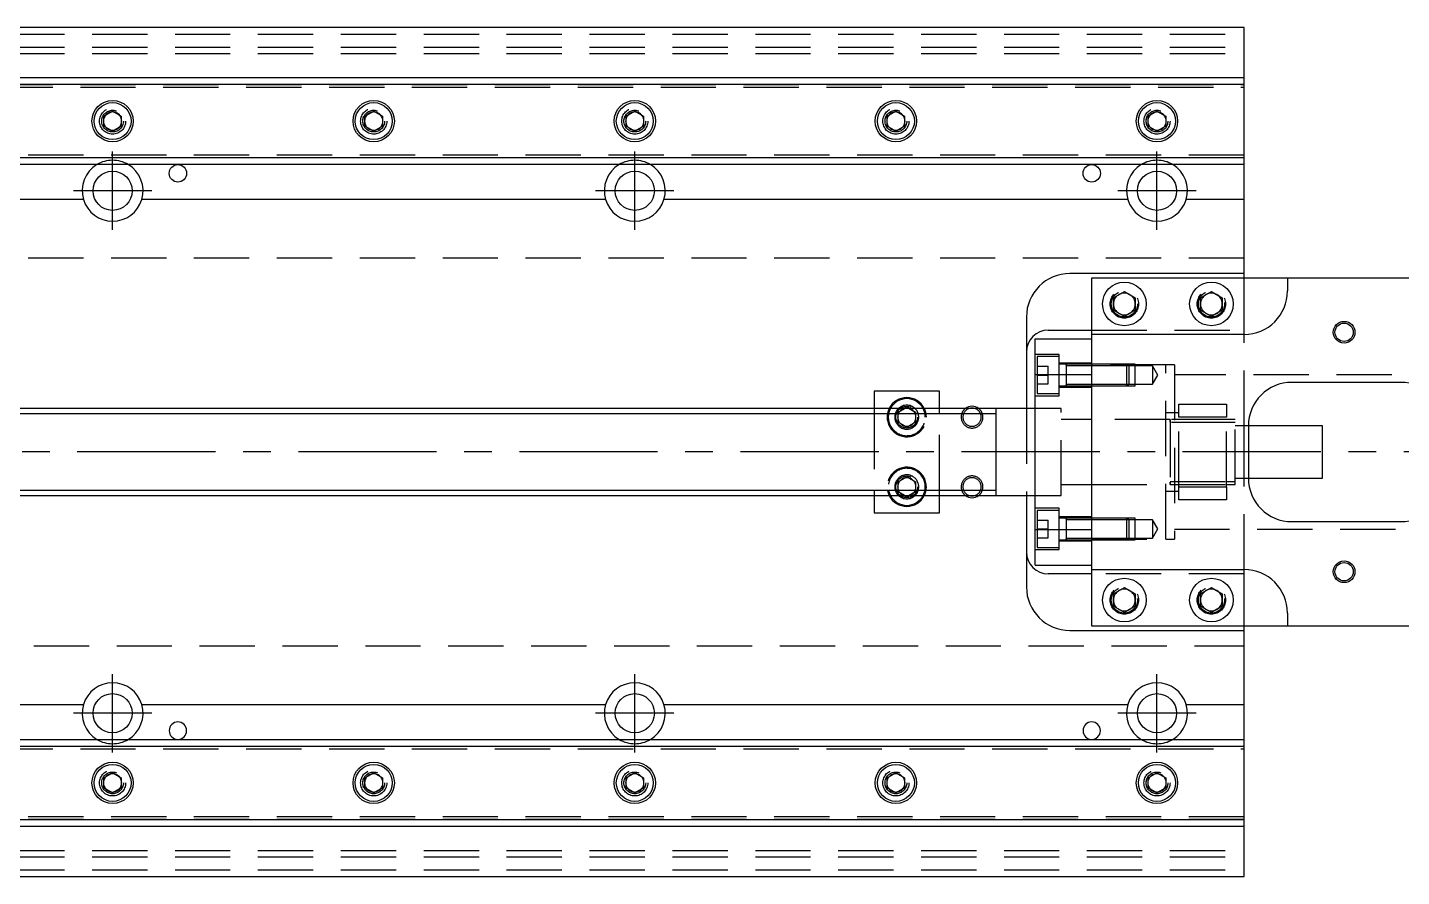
# Model space of a CAD drawing. Extents: x -20 to 981, y -282 to 102.
# Drawn here: x 480.4 to 796.2, y -97.5 to 97.5 of the extents above; entities that cross this region are included whole.
import ezdxf

# ---------------------------------------------------------------- set-up
doc = ezdxf.new("R2010")
doc.units = 0
doc.linetypes.add('CENTER', pattern=[50.8, 31.75, -6.35, 6.35, -6.35])
doc.linetypes.add('DASHED', pattern=[19.05, 12.7, -6.35])
doc.layers.get('0').update_dxf_attribs({"linetype": 'CONTINUOUS'})
doc.layers.add('CENTER', color=1, linetype='CENTER')

msp = doc.modelspace()

# ---------------------------------------------------------------- linework, layer by layer
at = {"color": 3, "linetype": 'DASHED'}
for p, q in [((0, 96), (760, 96)), ((0, 93), (760, 93)), ((0, 91.5), (760, 91.5)), ((454.5, 84.403994), (760, 84.403994)), ((454.5, 83.8), (760, 83.8)), ((497.5, 76), (497.534018, 76.411016)), ((557.5, 76), (557.534018, 76.411016)), ((617.5, 76), (617.534018, 76.411016)), ((677.5, 76), (677.534018, 76.411016)), ((737.5, 76), (737.534018, 76.411016)), ((760, 68.2), (454.5, 68.2)), ((760, 67.596006), (454.5, 67.596006)), ((760, 44.5), (5.640312, 44.5)), ((760, 28), (760, 40)), ((729.5, 34), (729.520026, 34.346056)), ((755.477798, 34.364306), (755.5, 34)), ((725, 28), (760, 28)), ((725, 17.78342), (725, 26)), ((760, 27), (760, 28)), ((760, 6), (760, 27)), ((717.5, 22.42767), (712, 22.42767)), ((717.5, 12.92767), (717.5, 22.42767)), ((712.5, 21.92767), (712.5, 13.42767)), ((717.5, 21.92767), (712.5, 21.92767)), ((712.5, 19.67767), (715, 19.67767)), ((715, 17.67767), (715, 19.67767)), ((725, 20.42767), (717.5, 20.42767)), ((719.1, 20.17767), (717.5, 20.17767)), ((719.1, 20.17767), (719.095, 20.17767)), ((719.1, 20.17767), (719.1, 19.92022)), ((719.1, 19.920202), (719.1, 20.17767)), ((719.105, 20.17767), (719.1, 20.17767)), ((724.99998, 20.17767), (719.1, 20.17767)), ((719.1, 19.92022), (719.1, 15.435068)), ((724.99998, 19.77767), (719.1, 19.77767)), ((733.1, 20.17767), (725, 20.17767)), ((733.1, 20.177664), (725, 20.177664)), ((742, 20), (725, 20)), ((733.5, 19.77767), (725, 19.77767)), ((733.1, 15.17767), (733.1, 20.17767)), ((733.5, 19.77767), (733.1, 20.17767)), ((735, 20.177664), (733.10002, 20.177664)), ((733.5, 19.77767), (733.5, 15.57767)), ((735, 19.77767), (733.50002, 19.77767)), ((735, 15.177674), (735, 20.177664)), ((739, 19.77767), (735, 19.77767)), ((739, 19.77767), (739, 15.57767)), ((740.212436, 17.67767), (739, 19.77767)), ((742, -20), (742, 20)), ((744, 20), (742, 20)), ((744, 20), (744, -20)), ((712.5, 17.67767), (715, 17.67767)), ((715, 15.67767), (715, 17.67767)), ((739, 15.57767), (740.212436, 17.67767)), ((813, 17.75), (744, 17.75)), ((712, 12.92767), (717.5, 12.92767)), ((712.5, 15.67767), (715, 15.67767)), ((712.5, 13.42767), (717.5, 13.42767)), ((717.5, 15.17767), (719.1, 15.17767)), ((717.5, 14.92767), (725, 14.92767)), ((719.095, 15.17767), (719.1, 15.17767)), ((719.1, 15.57767), (724.99998, 15.57767)), ((719.1, 15.17767), (719.1, 15.435118)), ((719.1, 15.435068), (719.1, 15.17767)), ((719.1, 15.17767), (719.105, 15.17767)), ((719.1, 15.17767), (724.99998, 15.17767)), ((725, 15.57767), (733.5, 15.57767)), ((725, 15.177674), (733.1, 15.177674)), ((725, 15.17767), (733.1, 15.17767)), ((733.1, 15.17767), (733.5, 15.57767)), ((733.10002, 15.177674), (735, 15.177674)), ((733.50002, 15.57767), (735, 15.57767)), ((735, 15.57767), (739, 15.57767)), ((675, 10), (675, 8.75)), ((680.5, 9.1547), (681.964102, 10)), ((683.035898, 10), (684.5, 9.1547)), ((690, 8.75), (690, 10)), ((710, 10), (710, -10)), ((718, 10), (712, 10)), ((718, -10), (718, 10)), ((745, 11), (756, 11)), ((745, 8), (745, 11)), ((756, 11), (756, 8)), ((675, 8.75), (675, -8.75)), ((680, 8), (680.018502, 8.303588)), ((680.5, 8.75), (680.5, 9.1547)), ((680.5, 6.8453), (680.5, 8.75)), ((682.5, 5.690598), (680.5, 6.8453)), ((684.5, 6.8453), (682.5, 5.690598)), ((684.5, 9.1547), (684.5, 8.75)), ((684.5, 8.75), (684.5, 6.8453)), ((690, -8.75), (690, 8.75)), ((725, 7.5), (718, 7.5)), ((743.005, 7.5), (725, 7.5)), ((745, 9), (742, 9)), ((756, 7.5), (742.995, 7.5)), ((743, 6.950984), (743, 7.5)), ((743, 7.5), (743, 6.951128)), ((743, 6.951128), (743, -6.950984)), ((756, 6.75), (743, 6.75)), ((756, 8), (745, 8)), ((745, -8), (745, 8)), ((756, -8), (756, 8)), ((758, 7.5), (756, 7.5)), ((758, 6.75), (756, 6.75)), ((758, -7.5), (758, 7.5)), ((761, 6), (758, 6)), ((760, -6), (760, 6)), ((680.5, -6.8453), (682.5, -5.690598)), ((682.5, -5.690598), (684.5, -6.8453)), ((758, -6), (761, -6)), ((760, -27), (760, -6)), ((675, -8.75), (675, -10)), ((680, -8), (680.018502, -7.696412)), ((680.5, -8.75), (680.5, -6.8453)), ((680.5, -9.1547), (680.5, -8.75)), ((681.964102, -10), (680.5, -9.1547)), ((684.5, -9.1547), (683.035898, -10)), ((684.5, -6.8453), (684.5, -8.75)), ((684.5, -8.75), (684.5, -9.1547)), ((690, -10), (690, -8.75)), ((718, -7.5), (725, -7.5)), ((725, -7.5), (743.005, -7.5)), ((742, -9), (745, -9)), ((742.995, -7.5), (756, -7.5)), ((743, -6.75), (756, -6.75)), ((743, -7.499332), (743, -6.950962)), ((743, -6.950984), (743, -7.5)), ((743, -7.5), (743, -7.499332)), ((745, -8), (756, -8)), ((745, -11), (745, -8)), ((756, -6.75), (758, -6.75)), ((756, -7.5), (758, -7.5)), ((756, -8), (756, -11)), ((712, -10), (718, -10)), ((756, -11), (745, -11)), ((717.5, -12.92767), (712, -12.92767)), ((712.5, -13.42767), (712.5, -21.92767)), ((717.5, -13.42767), (712.5, -13.42767)), ((712.5, -15.67767), (715, -15.67767)), ((715, -17.67767), (715, -15.67767)), ((717.5, -22.42767), (717.5, -12.92767)), ((725, -14.92767), (717.5, -14.92767)), ((719.1, -15.17767), (717.5, -15.17767)), ((719.1, -15.17767), (719.095, -15.17767)), ((719.1, -15.17767), (719.1, -15.435118)), ((719.1, -15.435136), (719.1, -15.17767)), ((724.99998, -15.17767), (719.1, -15.17767)), ((719.105, -15.17767), (719.1, -15.17767)), ((719.1, -15.435118), (719.1, -19.920272)), ((724.99998, -15.57767), (719.1, -15.57767)), ((733.1, -15.17767), (725, -15.17767)), ((733.1, -15.177674), (725, -15.177674)), ((733.5, -15.57767), (725, -15.57767)), ((733.1, -20.17767), (733.1, -15.17767)), ((733.5, -15.57767), (733.1, -15.17767)), ((735, -15.177674), (733.10002, -15.177674)), ((733.5, -15.57767), (733.5, -19.77767)), ((735, -15.57767), (733.50002, -15.57767)), ((735, -20.177664), (735, -15.177674)), ((739, -15.57767), (735, -15.57767)), ((739, -15.57767), (739, -19.77767)), ((740.212436, -17.67767), (739, -15.57767)), ((712.5, -17.67767), (715, -17.67767)), ((715, -19.67767), (715, -17.67767)), ((725, -26), (725, -17.78342)), ((739, -19.77767), (740.212436, -17.67767)), ((744, -17.75), (813, -17.75)), ((712.5, -19.67767), (715, -19.67767)), ((712.5, -21.92767), (717.5, -21.92767)), ((717.5, -20.17767), (719.1, -20.17767)), ((717.5, -20.42767), (725, -20.42767)), ((719.095, -20.17767), (719.1, -20.17767)), ((719.1, -19.77767), (724.99998, -19.77767)), ((719.1, -20.17767), (719.1, -19.92022)), ((719.1, -19.920272), (719.1, -20.17767)), ((719.1, -20.17767), (724.99998, -20.17767)), ((719.1, -20.17767), (719.105, -20.17767)), ((725, -19.77767), (733.5, -19.77767)), ((725, -20), (742, -20)), ((725, -20.177664), (733.1, -20.177664)), ((725, -20.17767), (733.1, -20.17767)), ((733.1, -20.17767), (733.5, -19.77767)), ((733.10002, -20.177664), (735, -20.177664)), ((733.50002, -19.77767), (735, -19.77767)), ((735, -19.77767), (739, -19.77767)), ((742, -20), (744, -20)), ((712, -22.42767), (717.5, -22.42767)), ((760, -28), (725, -28)), ((760, -28), (760, -27)), ((760, -40), (760, -28)), ((735.477798, -33.635694), (735.5, -34)), ((755.477798, -33.635694), (755.5, -34)), ((5.640312, -44.5), (760, -44.5)), ((454.5, -67.596006), (760, -67.596006)), ((454.5, -68.2), (760, -68.2)), ((497.5, -76), (497.534018, -75.588984)), ((557.5, -76), (557.534018, -75.588984)), ((617.5, -76), (617.534018, -75.588984)), ((677.5, -76), (677.534018, -75.588984)), ((737.5, -76), (737.534018, -75.588984)), ((760, -83.8), (454.5, -83.8)), ((760, -84.403994), (454.5, -84.403994)), ((0, -91.5), (760, -91.5)), ((0, -93), (760, -93)), ((0, -96), (760, -96))]:
    msp.add_line(p, q, dxfattribs=at)
at = {"color": 7, "linetype": 'CONTINUOUS'}
for p, q in [((760, 97.5), (455, 97.5)), ((760, 86), (760, 97.5)), ((455, 86), (760, 86)), ((760, 84.460392), (760, 86)), ((455, 84.460392), (760, 84.460392)), ((760, 67.539608), (760, 84.460392)), ((498, 77.1547), (500, 78.309402)), ((498, 74.8453), (498, 77.1547)), ((500, 78.309402), (502, 77.1547)), ((502, 77.1547), (502, 74.8453)), ((558, 77.1547), (560, 78.309402)), ((558, 74.8453), (558, 77.1547)), ((560, 78.309402), (562, 77.1547)), ((562, 77.1547), (562, 74.8453)), ((618, 77.1547), (620, 78.309402)), ((618, 74.8453), (618, 77.1547)), ((620, 78.309402), (622, 77.1547)), ((622, 77.1547), (622, 74.8453)), ((678, 77.1547), (680, 78.309402)), ((678, 74.8453), (678, 77.1547)), ((680, 78.309402), (682, 77.1547)), ((682, 77.1547), (682, 74.8453)), ((738, 77.1547), (740, 78.309402)), ((738, 74.8453), (738, 77.1547)), ((740, 78.309402), (742, 77.1547)), ((742, 77.1547), (742, 74.8453)), ((500, 73.690598), (498, 74.8453)), ((502, 74.8453), (500, 73.690598)), ((560, 73.690598), (558, 74.8453)), ((562, 74.8453), (560, 73.690598)), ((620, 73.690598), (618, 74.8453)), ((622, 74.8453), (620, 73.690598)), ((680, 73.690598), (678, 74.8453)), ((682, 74.8453), (680, 73.690598)), ((740, 73.690598), (738, 74.8453)), ((742, 74.8453), (740, 73.690598)), ((760, 67.539608), (455, 67.539608)), ((760, 66), (760, 67.539608)), ((760, 66), (455, 66)), ((760, 58), (760, 66)), ((493.291796, 58), (455, 58)), ((613.291796, 58), (506.708204, 58)), ((733.291796, 58), (626.708204, 58)), ((760, 58), (746.708204, 58)), ((760, 41), (760, 58)), ((760, 41), (720, 41)), ((725, 27), (725, 40)), ((725, 40), (770, 40)), ((760, 40), (760, 41)), ((770, 40), (770, 37)), ((770, 40), (806, 40)), ((730, 35.443376), (732.5, 36.886752)), ((730, 32.556624), (730, 35.443376)), ((732.5, 36.886752), (735, 35.443376)), ((735, 35.443376), (735, 32.556624)), ((750, 35.443376), (752.5, 36.886752)), ((750, 32.556624), (750, 35.443376)), ((752.5, 36.886752), (755, 35.443376)), ((755, 35.443376), (755, 32.556624)), ((732.5, 31.113248), (730, 32.556624)), ((735, 32.556624), (732.5, 31.113248)), ((752.5, 31.113248), (750, 32.556624)), ((755, 32.556624), (752.5, 31.113248)), ((710, 31), (710, 10)), ((712, 26), (725, 26)), ((712, 17.78342), (712, 26)), ((715, 28), (725, 28)), ((760, 27), (725, 27)), ((725, 17.78342), (725, 27)), ((712, 17.78342), (725, 17.78342)), ((712, -17.78342), (712, 17.78342)), ((725, -17.78342), (725, 17.78342)), ((725, -17.78342), (725, 17.78342)), ((796, 16), (771, 16)), ((690, 14), (675, 14)), ((675, 14), (675, 10)), ((690, 10), (690, 14)), ((703, 10), (455, 10)), ((681.964102, 10), (682.5, 10.309402)), ((682.5, 10.309402), (683.035898, 10)), ((703, 10), (702.995, 10)), ((703, 10.000006), (703, -10.000006)), ((712, 10), (703, 10)), ((703.005, 10), (703, 10)), ((761, 6), (761, -6)), ((778, 6), (761, 6)), ((778, -6), (778, 6)), ((761, -6), (778, -6)), ((455, -10), (703, -10)), ((675, -10), (675, -14)), ((682.5, -10.309402), (681.964102, -10)), ((683.035898, -10), (682.5, -10.309402)), ((690, -14), (690, -10)), ((702.995, -10), (703, -10)), ((703, -10), (712, -10)), ((703, -10), (703.005, -10)), ((710, -10), (710, -31)), ((675, -14), (690, -14)), ((712, -17.78342), (725, -17.78342)), ((712, -26), (712, -17.78342)), ((725, -27), (725, -17.78342)), ((771, -16), (796, -16)), ((712, -26), (725, -26)), ((725, -28), (715, -28)), ((725, -27), (760, -27)), ((725, -40), (725, -27)), ((730, -32.556624), (732.5, -31.113248)), ((732.5, -31.113248), (735, -32.556624)), ((750, -32.556624), (752.5, -31.113248)), ((752.5, -31.113248), (755, -32.556624)), ((730, -35.443376), (730, -32.556624)), ((735, -32.556624), (735, -35.443376)), ((750, -35.443376), (750, -32.556624)), ((755, -32.556624), (755, -35.443376)), ((732.5, -36.886752), (730, -35.443376)), ((735, -35.443376), (732.5, -36.886752)), ((752.5, -36.886752), (750, -35.443376)), ((755, -35.443376), (752.5, -36.886752)), ((770, -37), (770, -40)), ((720, -41), (760, -41)), ((770, -40), (725, -40)), ((760, -41), (760, -40)), ((760, -58), (760, -41)), ((806, -40), (770, -40)), ((455, -58), (493.291796, -58)), ((506.708204, -58), (613.291796, -58)), ((626.708204, -58), (733.291796, -58)), ((746.708204, -58), (760, -58)), ((760, -66), (760, -58)), ((455, -66), (760, -66)), ((760, -67.539608), (760, -66)), ((455, -67.539608), (760, -67.539608)), ((760, -84.460392), (760, -67.539608)), ((498, -74.8453), (500, -73.690598)), ((498, -77.1547), (498, -74.8453)), ((500, -73.690598), (502, -74.8453)), ((502, -74.8453), (502, -77.1547)), ((558, -74.8453), (560, -73.690598)), ((558, -77.1547), (558, -74.8453)), ((560, -73.690598), (562, -74.8453)), ((562, -74.8453), (562, -77.1547)), ((618, -74.8453), (620, -73.690598)), ((618, -77.1547), (618, -74.8453)), ((620, -73.690598), (622, -74.8453)), ((622, -74.8453), (622, -77.1547)), ((678, -74.8453), (680, -73.690598)), ((678, -77.1547), (678, -74.8453)), ((680, -73.690598), (682, -74.8453)), ((682, -74.8453), (682, -77.1547)), ((738, -74.8453), (740, -73.690598)), ((738, -77.1547), (738, -74.8453)), ((740, -73.690598), (742, -74.8453)), ((742, -74.8453), (742, -77.1547)), ((500, -78.309402), (498, -77.1547)), ((502, -77.1547), (500, -78.309402)), ((560, -78.309402), (558, -77.1547)), ((562, -77.1547), (560, -78.309402)), ((620, -78.309402), (618, -77.1547)), ((622, -77.1547), (620, -78.309402)), ((680, -78.309402), (678, -77.1547)), ((682, -77.1547), (680, -78.309402)), ((740, -78.309402), (738, -77.1547)), ((742, -77.1547), (740, -78.309402)), ((760, -84.460392), (455, -84.460392)), ((760, -86), (760, -84.460392)), ((760, -86), (455, -86)), ((760, -97.5), (760, -86)), ((455, -97.5), (760, -97.5))]:
    msp.add_line(p, q, dxfattribs=at)
at = {"color": 3, "linetype": 'CONTINUOUS'}
for p, q in [((703, 8.75), (455, 8.75)), ((455, -8.75), (703, -8.75))]:
    msp.add_line(p, q, dxfattribs=at)
at = {"color": 7, "linetype": 'CONTINUOUS'}
for centre, radius in [((500, 76), 4.75), ((500, 76), 4.25), ((560, 76), 4.75), ((560, 76), 4.25), ((620, 76), 4.75), ((620, 76), 4.25), ((680, 76), 4.75), ((680, 76), 4.25), ((740, 76), 4.75), ((740, 76), 4.25), ((500, 60), 4.5), ((515, 64), 2), ((620, 60), 4.5), ((725, 64), 2), ((740, 60), 4.5), ((732.5, 34), 5), ((752.5, 34), 5), ((783, 27.5), 2.1), ((783, -27.5), 2.1), ((732.5, -34), 5), ((752.5, -34), 5), ((500, -60), 4.5), ((620, -60), 4.5), ((740, -60), 4.5), ((500, -76), 4.75), ((500, -76), 4.25), ((560, -76), 4.75), ((560, -76), 4.25), ((620, -76), 4.75), ((620, -76), 4.25), ((680, -76), 4.75), ((680, -76), 4.25), ((740, -76), 4.75), ((740, -76), 4.25)]:
    msp.add_circle(centre, radius, dxfattribs=at)
at = {"color": 3, "linetype": 'DASHED'}
for centre, radius in [((500, 76), 3), ((560, 76), 3), ((620, 76), 3), ((680, 76), 3), ((740, 76), 3), ((500, 76), 2.5), ((560, 76), 2.5), ((620, 76), 2.5), ((680, 76), 2.5), ((740, 76), 2.5), ((732.5, 34), 3.25), ((732.5, 34), 3), ((752.5, 34), 3.25), ((752.5, 34), 3), ((682.5, 8), 2.5), ((682.5, -8), 2.5), ((732.5, -34), 3.25), ((732.5, -34), 3), ((752.5, -34), 3.25), ((752.5, -34), 3), ((500, -76), 3), ((500, -76), 2.5), ((560, -76), 3), ((560, -76), 2.5), ((620, -76), 3), ((620, -76), 2.5), ((680, -76), 3), ((680, -76), 2.5), ((740, -76), 3), ((740, -76), 2.5)]:
    msp.add_circle(centre, radius, dxfattribs=at)
at = {"color": 3, "linetype": 'CONTINUOUS'}
for centre in [(783, 27.5), (783, -27.5)]:
    msp.add_circle(centre, 2.5, dxfattribs=at)
at = {"color": 7, "linetype": 'CONTINUOUS'}
for centre, radius, start, end in [((500, 76), 2.1, 162.24721, 180), ((500, 76), 2.1, 180, 197.75279), ((500, 76), 2.1, 137.75279, 162.24721), ((500, 76), 2.1, 102.24721, 137.75279), ((500, 76), 2.1, 77.75279, 102.24721), ((500, 76), 2.1, 42.24721, 77.75279), ((500, 76), 2.1, 17.75279, 42.24721), ((500, 76), 2.1, 342.24721, 17.75279), ((560, 76), 2.1, 162.24721, 180), ((560, 76), 2.1, 180, 197.75279), ((560, 76), 2.1, 137.75279, 162.24721), ((560, 76), 2.1, 102.24721, 137.75279), ((560, 76), 2.1, 77.75279, 102.24721), ((560, 76), 2.1, 42.24721, 77.75279), ((560, 76), 2.1, 17.75279, 42.24721), ((560, 76), 2.1, 342.24721, 17.75279), ((620, 76), 2.1, 162.24721, 180), ((620, 76), 2.1, 180, 197.75279), ((620, 76), 2.1, 137.75279, 162.24721), ((620, 76), 2.1, 102.24721, 137.75279), ((620, 76), 2.1, 77.75279, 102.24721), ((620, 76), 2.1, 42.24721, 77.75279), ((620, 76), 2.1, 17.75279, 42.24721), ((620, 76), 2.1, 342.24721, 17.75279), ((680, 76), 2.1, 162.24721, 180), ((680, 76), 2.1, 180, 197.75279), ((680, 76), 2.1, 137.75279, 162.24721), ((680, 76), 2.1, 102.24721, 137.75279), ((680, 76), 2.1, 77.75279, 102.24721), ((680, 76), 2.1, 42.24721, 77.75279), ((680, 76), 2.1, 17.75279, 42.24721), ((680, 76), 2.1, 342.24721, 17.75279), ((740, 76), 2.1, 162.24721, 180), ((740, 76), 2.1, 180, 197.75279), ((740, 76), 2.1, 137.75279, 162.24721), ((740, 76), 2.1, 102.24721, 137.75279), ((740, 76), 2.1, 77.75279, 102.24721), ((740, 76), 2.1, 42.24721, 77.75279), ((740, 76), 2.1, 17.75279, 42.24721), ((740, 76), 2.1, 342.24721, 17.75279), ((500, 76), 2.1, 197.75279, 222.24721), ((500, 76), 2.1, 222.24721, 257.75279), ((500, 76), 2.1, 257.75279, 282.24721), ((500, 76), 2.1, 282.24721, 317.75279), ((500, 76), 2.1, 317.75279, 342.24721), ((560, 76), 2.1, 197.75279, 222.24721), ((560, 76), 2.1, 222.24721, 257.75279), ((560, 76), 2.1, 257.75279, 282.24721), ((560, 76), 2.1, 282.24721, 317.75279), ((560, 76), 2.1, 317.75279, 342.24721), ((620, 76), 2.1, 197.75279, 222.24721), ((620, 76), 2.1, 222.24721, 257.75279), ((620, 76), 2.1, 257.75279, 282.24721), ((620, 76), 2.1, 282.24721, 317.75279), ((620, 76), 2.1, 317.75279, 342.24721), ((680, 76), 2.1, 197.75279, 222.24721), ((680, 76), 2.1, 222.24721, 257.75279), ((680, 76), 2.1, 257.75279, 282.24721), ((680, 76), 2.1, 282.24721, 317.75279), ((680, 76), 2.1, 317.75279, 342.24721), ((740, 76), 2.1, 197.75279, 222.24721), ((740, 76), 2.1, 222.24721, 257.75279), ((740, 76), 2.1, 257.75279, 282.24721), ((740, 76), 2.1, 282.24721, 317.75279), ((740, 76), 2.1, 317.75279, 342.24721), ((500, 60), 7, 121.002719, 196.60155), ((500, 60), 7, 343.39845, 58.997281), ((620, 60), 7, 121.002719, 196.60155), ((620, 60), 7, 343.39845, 58.997281), ((740, 60), 7, 121.002719, 196.60155), ((740, 60), 7, 343.39845, 58.997281), ((500, 60), 7, 196.60155, 343.39845), ((620, 60), 7, 196.60155, 343.39845), ((740, 60), 7, 196.60155, 343.39845), ((720, 31), 10, 90, 180), ((732.5, 34), 2.5, 120, 180), ((732.5, 34), 2.5, 60, 120), ((732.5, 34), 2.5, 0, 60), ((752.5, 34), 2.5, 120, 180), ((752.5, 34), 2.5, 60, 120), ((752.5, 34), 2.5, 0, 60), ((760, 37), 10, 270, 0), ((732.5, 34), 2.5, 180, 240), ((732.5, 34), 2.5, 240, 300), ((732.5, 34), 2.5, 300, 0), ((752.5, 34), 2.5, 180, 240), ((752.5, 34), 2.5, 240, 300), ((752.5, 34), 2.5, 300, 0), ((715, 23), 5, 90, 180), ((771, 6), 10, 90, 180), ((796, 6), 10, 0, 90), ((682.5, 8), 4.5, 26.3878, 153.6122), ((682.5, 8), 4.25, 28.072487, 151.927513), ((682.5, 8), 2.1, 107.75279, 137.75279), ((682.5, 8), 2.1, 102.24721, 107.75279), ((682.5, 8), 2.1, 77.75279, 102.24721), ((682.5, 8), 2.1, 72.24721, 77.75279), ((682.5, 8), 2.1, 42.24721, 72.24721), ((697.5, 8), 2.1, 90, 107.75279), ((697.5, 8), 2.1, 72.24721, 90), ((682.5, 8), 2.1, 162.24721, 180), ((682.5, 8), 2.1, 180, 197.75279), ((682.5, 8), 2.1, 159.075168, 162.24721), ((682.5, 8), 2.1, 197.75279, 222.24721), ((682.5, 8), 2.1, 137.75279, 159.075168), ((682.5, 8), 2.1, 222.24721, 257.75279), ((682.5, 8), 2.1, 282.24721, 317.75279), ((682.5, 8), 2.1, 20.924832, 42.24721), ((682.5, 8), 2.1, 317.75279, 342.24721), ((682.5, 8), 2.1, 17.75279, 20.924832), ((682.5, 8), 2.1, 342.24721, 17.75279), ((682.5, 8), 2.1, 257.75279, 282.24721), ((682.5, -8), 2.1, 102.24721, 137.75279), ((682.5, -8), 2.1, 77.75279, 102.24721), ((682.5, -8), 2.1, 42.24721, 77.75279), ((771, -6), 10, 180, 270), ((796, -6), 10, 270, 0), ((682.5, -8), 2.1, 162.24721, 180), ((682.5, -8), 2.1, 180, 197.75279), ((682.5, -8), 2.1, 137.75279, 162.24721), ((682.5, -8), 2.1, 197.75279, 200.924832), ((682.5, -8), 2.1, 200.924832, 222.24721), ((682.5, -8), 2.1, 222.24721, 252.24721), ((682.5, -8), 2.1, 287.75279, 317.75279), ((682.5, -8), 2.1, 17.75279, 42.24721), ((682.5, -8), 2.1, 317.75279, 339.075168), ((682.5, -8), 2.1, 339.075168, 342.24721), ((682.5, -8), 2.1, 342.24721, 17.75279), ((682.5, -8), 4.5, 206.3878, 333.6122), ((682.5, -8), 4.25, 208.072487, 331.927513), ((682.5, -8), 2.1, 252.24721, 257.75279), ((682.5, -8), 2.1, 257.75279, 282.24721), ((682.5, -8), 2.1, 282.24721, 287.75279), ((697.5, -8), 2.1, 252.24721, 287.75279), ((715, -23), 5, 180, 270), ((760, -37), 10, 0, 90), ((720, -31), 10, 180, 270), ((732.5, -34), 2.5, 60, 120), ((752.5, -34), 2.5, 60, 120), ((732.5, -34), 2.5, 120, 180), ((732.5, -34), 2.5, 180, 240), ((732.5, -34), 2.5, 0, 60), ((732.5, -34), 2.5, 300, 0), ((752.5, -34), 2.5, 120, 180), ((752.5, -34), 2.5, 180, 240), ((752.5, -34), 2.5, 0, 60), ((752.5, -34), 2.5, 300, 0), ((732.5, -34), 2.5, 240, 300), ((752.5, -34), 2.5, 240, 300), ((500, -60), 7, 16.60155, 163.39845), ((620, -60), 7, 16.60155, 163.39845), ((740, -60), 7, 16.60155, 163.39845), ((500, -60), 7, 163.39845, 238.997281), ((500, -60), 7, 301.002719, 16.60155), ((620, -60), 7, 163.39845, 238.997281), ((620, -60), 7, 301.002719, 16.60155), ((740, -60), 7, 163.39845, 238.997281), ((740, -60), 7, 301.002719, 16.60155), ((515, -64), 2, 90, 270), ((515, -64), 2, 270, 90), ((725, -64), 2, 90, 270), ((725, -64), 2, 270, 90), ((500, -76), 2.1, 162.24721, 180), ((500, -76), 2.1, 137.75279, 162.24721), ((500, -76), 2.1, 102.24721, 137.75279), ((500, -76), 2.1, 77.75279, 102.24721), ((500, -76), 2.1, 42.24721, 77.75279), ((500, -76), 2.1, 17.75279, 42.24721), ((500, -76), 2.1, 342.24721, 17.75279), ((560, -76), 2.1, 162.24721, 180), ((560, -76), 2.1, 137.75279, 162.24721), ((560, -76), 2.1, 102.24721, 137.75279), ((560, -76), 2.1, 77.75279, 102.24721), ((560, -76), 2.1, 42.24721, 77.75279), ((560, -76), 2.1, 17.75279, 42.24721), ((560, -76), 2.1, 342.24721, 17.75279), ((620, -76), 2.1, 162.24721, 180), ((620, -76), 2.1, 137.75279, 162.24721), ((620, -76), 2.1, 102.24721, 137.75279), ((620, -76), 2.1, 77.75279, 102.24721), ((620, -76), 2.1, 42.24721, 77.75279), ((620, -76), 2.1, 17.75279, 42.24721), ((620, -76), 2.1, 342.24721, 17.75279), ((680, -76), 2.1, 162.24721, 180), ((680, -76), 2.1, 137.75279, 162.24721), ((680, -76), 2.1, 102.24721, 137.75279), ((680, -76), 2.1, 77.75279, 102.24721), ((680, -76), 2.1, 42.24721, 77.75279), ((680, -76), 2.1, 17.75279, 42.24721), ((680, -76), 2.1, 342.24721, 17.75279), ((740, -76), 2.1, 162.24721, 180), ((740, -76), 2.1, 137.75279, 162.24721), ((740, -76), 2.1, 102.24721, 137.75279), ((740, -76), 2.1, 77.75279, 102.24721), ((740, -76), 2.1, 42.24721, 77.75279), ((740, -76), 2.1, 17.75279, 42.24721), ((740, -76), 2.1, 342.24721, 17.75279), ((500, -76), 2.1, 180, 197.75279), ((500, -76), 2.1, 197.75279, 222.24721), ((500, -76), 2.1, 222.24721, 257.75279), ((500, -76), 2.1, 257.75279, 282.24721), ((500, -76), 2.1, 282.24721, 317.75279), ((500, -76), 2.1, 317.75279, 342.24721), ((560, -76), 2.1, 180, 197.75279), ((560, -76), 2.1, 197.75279, 222.24721), ((560, -76), 2.1, 222.24721, 257.75279), ((560, -76), 2.1, 257.75279, 282.24721), ((560, -76), 2.1, 282.24721, 317.75279), ((560, -76), 2.1, 317.75279, 342.24721), ((620, -76), 2.1, 180, 197.75279), ((620, -76), 2.1, 197.75279, 222.24721), ((620, -76), 2.1, 222.24721, 257.75279), ((620, -76), 2.1, 257.75279, 282.24721), ((620, -76), 2.1, 282.24721, 317.75279), ((620, -76), 2.1, 317.75279, 342.24721), ((680, -76), 2.1, 180, 197.75279), ((680, -76), 2.1, 197.75279, 222.24721), ((680, -76), 2.1, 222.24721, 257.75279), ((680, -76), 2.1, 257.75279, 282.24721), ((680, -76), 2.1, 282.24721, 317.75279), ((680, -76), 2.1, 317.75279, 342.24721), ((740, -76), 2.1, 180, 197.75279), ((740, -76), 2.1, 197.75279, 222.24721), ((740, -76), 2.1, 222.24721, 257.75279), ((740, -76), 2.1, 257.75279, 282.24721), ((740, -76), 2.1, 282.24721, 317.75279), ((740, -76), 2.1, 317.75279, 342.24721)]:
    msp.add_arc(centre, radius, start, end, dxfattribs=at)
at = {"color": 3, "linetype": 'DASHED'}
for centre, radius, start, end in [((500, 60), 7, 58.997281, 121.002719), ((620, 60), 7, 58.997281, 121.002719), ((740, 60), 7, 58.997281, 121.002719), ((682.5, 8), 4.5, 153.6122, 170.405932), ((682.5, 8), 4.25, 151.927513, 169.835751), ((682.5, 8), 2.75, 133.341758, 164.17338), ((682.5, 8), 2.75, 46.658242, 133.341758), ((682.5, 8), 2.75, 15.82662, 46.658242), ((682.5, 8), 4.25, 10.164249, 28.072487), ((682.5, 8), 4.5, 9.594068, 26.3878), ((697.5, 8), 2.5, 126.869898, 162.542397), ((697.5, 8), 2.1, 107.75279, 159.075168), ((697.5, 8), 2.1, 20.924832, 72.24721), ((697.5, 8), 2.5, 17.457603, 53.130102), ((682.5, 8), 4.5, 170.405932, 0), ((682.5, 8), 4.25, 169.835751, 0), ((682.5, 8), 2.75, 180, 15.82662), ((682.5, 8), 2.75, 164.17338, 180), ((682.5, 8), 4.25, 0, 10.164249), ((682.5, 8), 4.5, 0, 9.594068), ((697.5, 8), 2.5, 162.542397, 0), ((697.5, 8), 2.1, 159.075168, 20.924832), ((697.5, 8), 2.5, 0, 17.457603), ((682.5, -8), 4.5, 0, 189.594068), ((682.5, -8), 4.25, 0, 190.164249), ((682.5, -8), 2.75, 344.17338, 180), ((697.5, -8), 2.5, 0, 197.457603), ((697.5, -8), 2.1, 90, 200.924832), ((697.5, -8), 2.1, 339.075168, 90), ((682.5, -8), 4.5, 189.594068, 206.3878), ((682.5, -8), 4.25, 190.164249, 208.072487), ((682.5, -8), 2.75, 180, 195.82662), ((682.5, -8), 2.75, 195.82662, 226.658242), ((682.5, -8), 2.75, 313.341758, 344.17338), ((682.5, -8), 4.25, 331.927513, 349.835751), ((682.5, -8), 4.5, 333.6122, 350.405932), ((682.5, -8), 4.25, 349.835751, 0), ((682.5, -8), 4.5, 350.405932, 0), ((697.5, -8), 2.5, 197.457603, 233.130102), ((697.5, -8), 2.1, 200.924832, 252.24721), ((697.5, -8), 2.1, 287.75279, 339.075168), ((697.5, -8), 2.5, 306.869898, 342.542397), ((697.5, -8), 2.5, 342.542397, 0), ((682.5, -8), 2.75, 226.658242, 313.341758), ((500, -60), 7, 238.997281, 301.002719), ((620, -60), 7, 238.997281, 301.002719), ((740, -60), 7, 238.997281, 301.002719)]:
    msp.add_arc(centre, radius, start, end, dxfattribs=at)
at = {"color": 3, "linetype": 'CONTINUOUS'}
for centre, start, end in [((697.5, 8), 53.130102, 126.869898), ((697.5, -8), 233.130102, 306.869898)]:
    msp.add_arc(centre, 2.5, start, end, dxfattribs=at)
at = {"layer": 'CENTER', "color": 1, "linetype": 'CENTER'}
for p, q in [((500, 51), (500, 69)), ((620, 51), (620, 69)), ((740, 51), (740, 69)), ((509, 60), (491, 60)), ((629, 60), (611, 60)), ((749, 60), (731, 60)), ((828.445, 0), (-20, 0)), ((500, -69), (500, -51)), ((620, -69), (620, -51)), ((740, -69), (740, -51)), ((509, -60), (491, -60)), ((629, -60), (611, -60)), ((749, -60), (731, -60))]:
    msp.add_line(p, q, dxfattribs=at)

doc.saveas('drawing.dxf')
